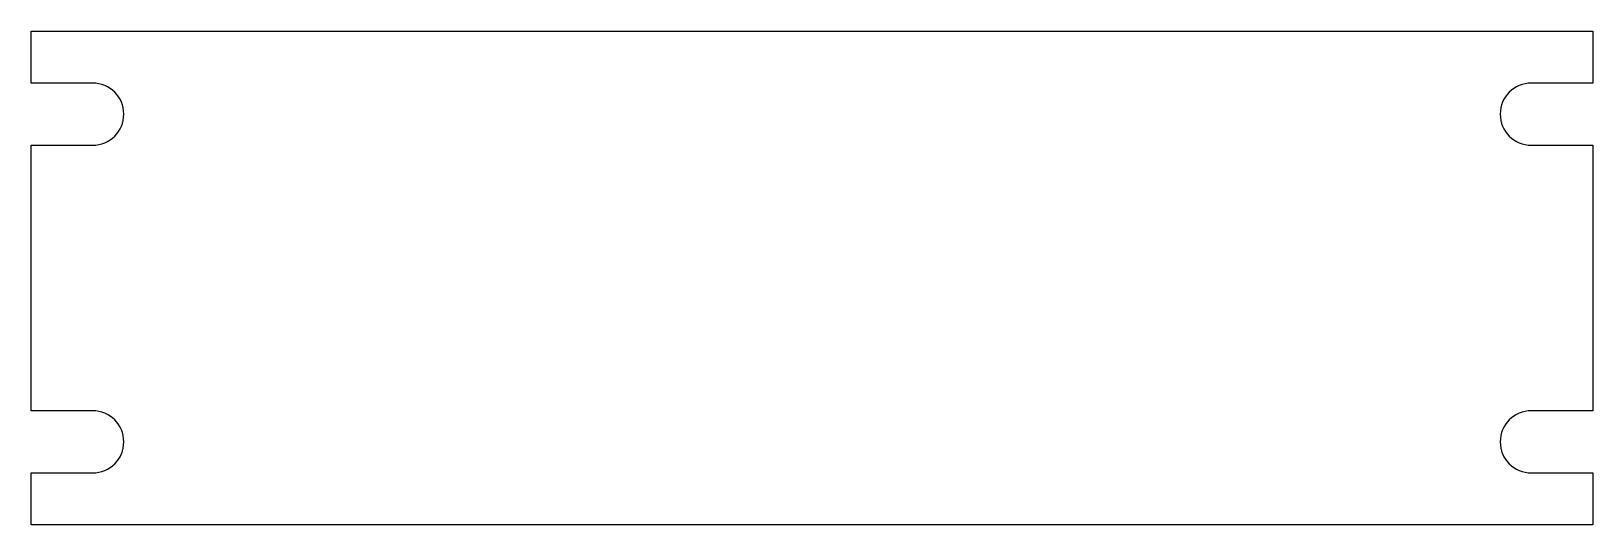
# Model space of a CAD drawing. Header units: millimetres. Extents: x 0 to 121, y 0 to 38.
import ezdxf

# ---------------------------------------------------------------- set-up
doc = ezdxf.new("R2010")
doc.units = ezdxf.units.MM
doc.layers.add('Sketch', color=7, linetype='CONTINUOUS')

msp = doc.modelspace()

# ---------------------------------------------------------------- linework, layer by layer
at = {"layer": 'Sketch'}
for p, q in [((0, 34.1), (0, 38.1)), ((0, 38.1), (120.6, 38.1)), ((120.6, 38.1), (120.6, 34.1)), ((4.75, 34.1), (0, 34.1)), ((120.6, 34.1), (115.85, 34.1)), ((0, 8.8), (0, 29.3)), ((0, 29.3), (4.75, 29.3)), ((115.85, 29.3), (120.6, 29.3)), ((120.6, 29.3), (120.6, 8.8)), ((4.75, 8.8), (0, 8.8)), ((120.6, 8.8), (115.85, 8.8)), ((0, 0), (0, 4)), ((0, 4), (4.75, 4)), ((115.85, 4), (120.6, 4)), ((120.6, 4), (120.6, 0)), ((120.6, 0), (0, 0))]:
    msp.add_line(p, q, dxfattribs=at)
for centre, start, end in [((4.75, 31.7), -90, 90), ((115.85, 31.7), 90, -90), ((4.75, 6.4), -90, 90), ((115.85, 6.4), 90, -90)]:
    msp.add_arc(centre, 2.4, start, end, dxfattribs=at)

doc.saveas('drawing.dxf')
